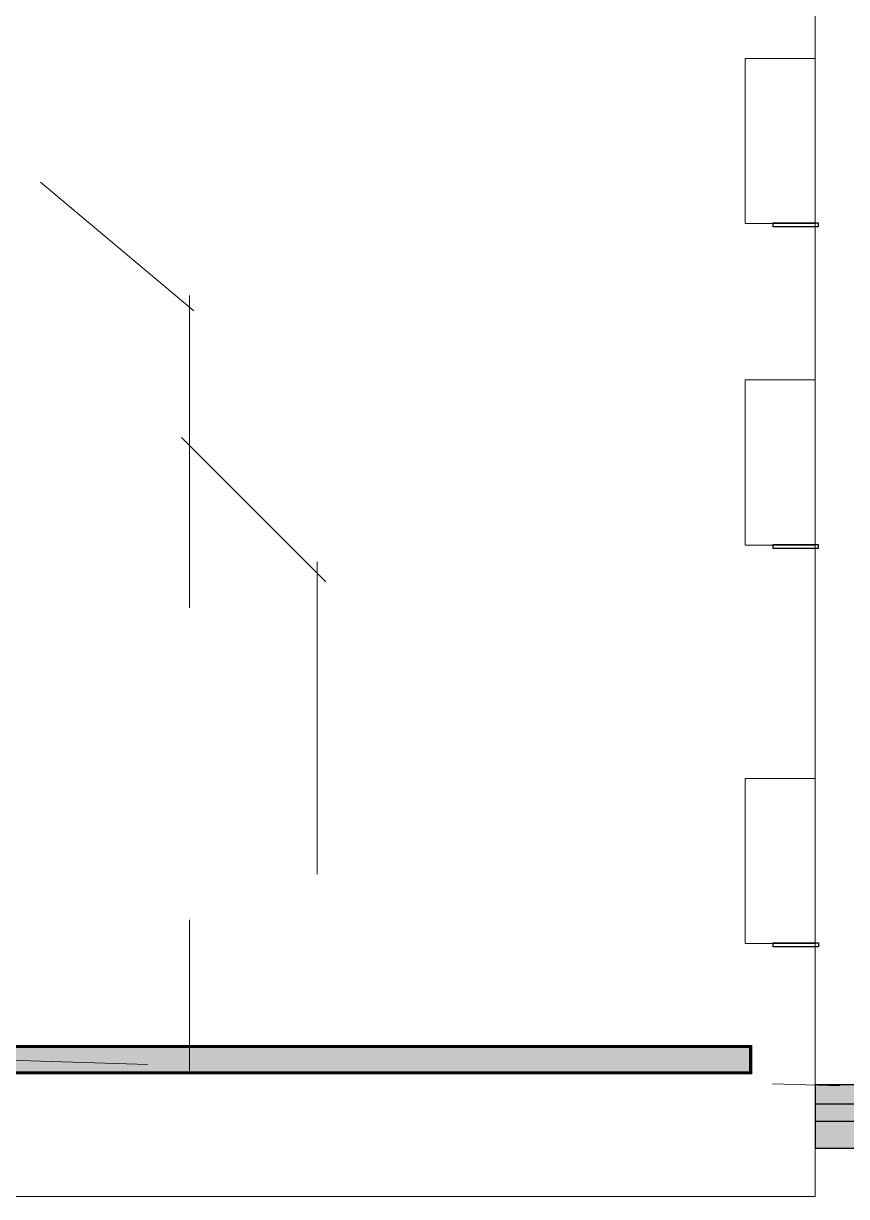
# Model space of a CAD drawing. Header units: millimetres. Extents: x 8 to 41779, y 4087 to 28530.
# Drawn here: x 23283 to 30718, y 7256 to 17854 of the extents above; entities that cross this region are included whole.
import ezdxf

# ---------------------------------------------------------------- set-up
doc = ezdxf.new("R2010")
doc.units = ezdxf.units.MM
doc.header["$LTSCALE"] = 50
for name, pattern in [('PDF_112-9_112-9_0-0_0-0', [225.8, 112.9, -112.9, 0, 0]), ('PDF_56-4_56-4_0-0_0-0', [112.8, 56.4, -56.4, 0, 0]), ('PDF_70-6_70-6_0-0_0-0', [141.2, 70.6, -70.6, 0, 0])]:
    doc.linetypes.add(name, pattern=pattern)
for name, color, linetype in [('00_Wand_Bestand', 7, 'Continuous'), ('02_Grundstuecksgrenze', 8, 'Continuous'), ('05_Linien_stark', 7, 'Continuous'), ('06_Linien_fein', 3, 'Continuous')]:
    doc.layers.add(name, color=color, linetype=linetype)

msp = doc.modelspace()

# ---------------------------------------------------------------- hatches: boundary and pattern name
at = {"layer": '00_Wand_Bestand'}
msp.add_hatch(color=7, dxfattribs=at).paths.add_polyline_path([(19045, 8619), (29858, 8619), (29858, 8365), (19045, 8365)])
at = {"layer": '02_Grundstuecksgrenze'}
for points in [[(30437, 8267), (32230, 8267), (32230, 7934), (30437, 7934)], [(30439, 8093), (41289, 8093), (41289, 7689), (30439, 7689)]]:
    msp.add_hatch(color=7, dxfattribs=at).paths.add_polyline_path(points)

# ---------------------------------------------------------------- linework, layer by layer
at = {"layer": '00_Wand_Bestand'}
msp.add_lwpolyline([(19045, 8619), (29858, 8619), (29858, 8365), (19045, 8365)], close=True, dxfattribs=at)
at = {"layer": '02_Grundstuecksgrenze'}
for points in [[(30437, 8267), (32230, 8267), (32230, 7934), (30437, 7934)], [(30439, 8093), (41289, 8093), (41289, 7689), (30439, 7689)]]:
    msp.add_lwpolyline(points, close=True, dxfattribs=at)
at = {"layer": '05_Linien_stark', "lineweight": 18}
for points in [[(18838, 18081), (30435, 18081), (30435, 7256), (18838, 7256)], [(29802, 17539), (30435, 17539), (30435, 16048), (29802, 16048)], [(29803, 14633), (30436, 14633), (30436, 13142), (29803, 13142)], [(29801, 11033), (30436, 11033), (30436, 9542), (29801, 9542)]]:
    msp.add_lwpolyline(points, close=True, dxfattribs=at)
at = {"layer": '05_Linien_stark', "lineweight": 30}
for points in [[(30056, 16053), (30462, 16053), (30462, 16017), (30056, 16017)], [(30056, 13147), (30461, 13147), (30461, 13111), (30056, 13111)], [(30056, 9548), (30464, 9548), (30464, 9511), (30056, 9511)]]:
    msp.add_lwpolyline(points, close=True, dxfattribs=at)
at = {"layer": '05_Linien_stark', "lineweight": 50}
msp.add_lwpolyline([(19056, 8608), (29846, 8608), (29846, 8377), (19056, 8377)], close=True, dxfattribs=at)
at = {"layer": '06_Linien_fein', "linetype": 'PDF_70-6_70-6_0-0_0-0', "lineweight": 9}
for p, q in [((18029, 20958), (24823, 15257)), ((24710, 14113), (26013, 12810))]:
    msp.add_line(p, q, dxfattribs=at)
at = {"layer": '06_Linien_fein', "linetype": 'PDF_56-4_56-4_0-0_0-0', "lineweight": 9}
for p, q in [((24781, 15396), (24781, 8367)), ((25935, 12989), (25935, 8313))]:
    msp.add_line(p, q, dxfattribs=at)
at = {"layer": '06_Linien_fein', "linetype": 'PDF_112-9_112-9_0-0_0-0', "lineweight": 15}
msp.add_line((18763, 8621), (30657, 8257), dxfattribs=at)

doc.saveas('drawing.dxf')
